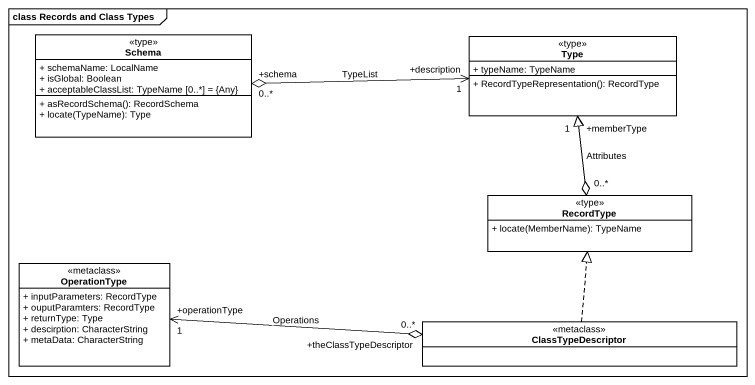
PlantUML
@startuml
mainframe class Records and Class Types
hide circle
hide empty members
skinparam classAttributeIconSize 0
class Schema <<type>> {
  + schemaName: LocalName
  + isGlobal: Boolean
  + acceptableClassList: TypeName [0..*] = {Any}
  + asRecordSchema(): RecordSchema
  + locate(TypeName): Type
}
class Type <<type>> {
  + typeName: TypeName
  + RecordTypeRepresentation(): RecordType
}
class RecordType <<type>> {
  + locate(MemberName): TypeName
}
class OperationType <<metaclass>> {
  + inputParameters: RecordType
  + ouputParamters: RecordType
  + returnType: Type
  + descirption: CharacterString
  + metaData: CharacterString
}
class ClassTypeDescriptor <<metaclass>>
Schema "+schema\n0..*" o-right-> "+description\n1" Type : TypeList
RecordType -up-|> Type
RecordType "0..*" o-up-> "+memberType\n1" Type : Attributes
ClassTypeDescriptor .up.|> RecordType
ClassTypeDescriptor "+theClassTypeDescriptor\n0..*" o-left-> "+operationType\n1" OperationType : Operations
@enduml
